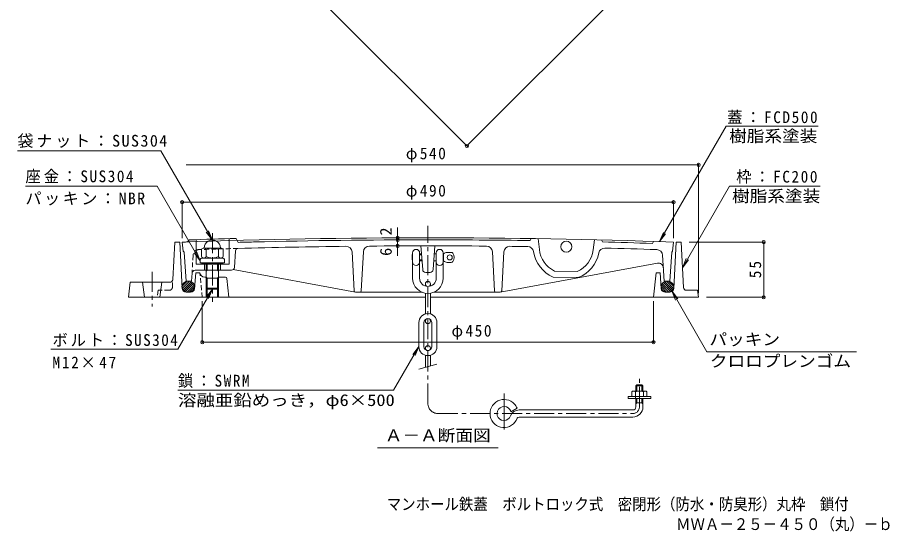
# Model space of a CAD drawing. Units: millimetres, scale not verified. Extents: x -688 to 760, y -541 to 560.
# Drawn here: x -688 to 181, y -541 to -29 of the extents above; entities that cross this region are included whole.
import ezdxf
from ezdxf.enums import TextEntityAlignment as Align

# ---------------------------------------------------------------- set-up
doc = ezdxf.new("R2010")
doc.units = ezdxf.units.MM
doc.header["$LTSCALE"] = 4
doc.header["$PDMODE"] = 32
doc.header["$PDSIZE"] = 3.2
for name, pattern in [('CHAIN1', [8, 5, -1, 1, -1]), ('CHAIN2', [12, 9, -1, 1, -1]), ('DASHED1', [1.8, 1.2, -0.6])]:
    doc.linetypes.add(name, pattern=pattern)
for name, color, linetype, lineweight in [('8-0', 4, 'Continuous', 9), ('8-1', 2, 'Continuous', 9), ('8-2', 3, 'Continuous', 9), ('8-3', 4, 'Continuous', 9), ('8-4', 7, 'Continuous', 9), ('8-5', 7, 'Continuous', 9), ('8-6', 6, 'Continuous', 9)]:
    doc.layers.add(name, color=color, linetype=linetype, lineweight=lineweight)
doc.layers.add('F-5_F-5ﾚｲﾔ', color=2, linetype='Continuous')
doc.styles.add('ＭＳ ゴシック', font='')
doc.styles.get('ＭＳ ゴシック').set_extended_font_data('MS Gothic')

msp = doc.modelspace()

# ---------------------------------------------------------------- linework, layer by layer
at = {"layer": '8-0'}
for p, q in [((-64.663, -396.093), (-71.663, -396.093)), ((-71.663, -401.215), (-71.663, -396.093)), ((-70.663, -401.215), (-70.663, -395.093)), ((-65.662, -395.093), (-64.663, -396.093)), ((-65.662, -401.215), (-65.662, -395.093)), ((-64.663, -401.215), (-64.663, -396.093)), ((-79.413, -408.715), (-79.413, -406.715)), ((-56.912, -406.715), (-79.413, -406.715)), ((-56.912, -408.715), (-79.413, -408.715)), ((-75.663, -406.715), (-75.663, -402.082)), ((-62.163, -401.215), (-74.162, -401.215)), ((-72.162, -408.715), (-72.162, -402.082)), ((-71.663, -417.093), (-71.663, -408.715)), ((-70.663, -413.093), (-70.663, -408.715)), ((-65.662, -413.093), (-65.662, -408.715)), ((-64.663, -417.093), (-64.663, -408.715)), ((-64.163, -406.715), (-64.163, -402.082)), ((-60.662, -406.715), (-60.662, -402.082)), ((-56.912, -408.715), (-56.912, -406.715)), ((-64.663, -413.093), (-71.663, -413.093)), ((-70.663, -413.093), (-71.663, -414.093)), ((-65.662, -413.093), (-64.663, -414.093)), ((-190.205, -418.289), (-196.39, -421.82)), ((-74.663, -420.093), (-188.137, -420.093)), ((-74.663, -427.093), (-188.137, -427.093))]:
    msp.add_line(p, q, dxfattribs=at)
at = {"layer": '8-0', "linetype": 'CHAIN2'}
msp.add_line((-203.162, -403.657), (-203.162, -443.529), dxfattribs=at)
at = {"layer": '8-0'}
msp.add_lwpolyline([(-65.662, -395.093), (-70.663, -395.093), (-71.663, -396.093)], dxfattribs=at)
for centre, radius, start, end in [((-73.913, -403.381), 2.179, 36.58644, 143.41356), ((-68.162, -410.886), 9.671, 65.56723, 114.43282), ((-62.413, -403.381), 2.179, 36.58644, 143.41356), ((-203.162, -423.593), 14, 42.5377, 339.8945), ((-203.162, -423.593), 7, 52.82191, 339.89464), ((-203.162, -423.593), 14, 22.26187, 42.5374), ((-74.663, -417.093), 10, 270, 0), ((-74.663, -417.093), 3, 270, 0), ((-203.162, -423.593), 7, 14.66664, 52.82161), ((-188.137, -429.092), 9, 90, 159.89439), ((-188.137, -429.092), 2, 90, 159.89453)]:
    msp.add_arc(centre, radius, start, end, dxfattribs=at)
at = {"layer": '8-1'}
for p, q in [((-533.535, -289.864), (-531.6, -252.708)), ((-531.6, -252.708), (-526.6, -252.708)), ((-524.29, -298.908), (-526.6, -252.708)), ((-33.91, -298.908), (-31.6, -252.708)), ((-31.6, -252.708), (-26.6, -252.708)), ((-24.248, -297.864), (-26.6, -252.708)), ((-511.816, -299.015), (-510.6, -283.208)), ((-506.6, -283.208), (-510.6, -283.208)), ((-506.595, -283.258), (-506.6, -283.208)), ((-54.1, -307.708), (-51.6, -283.208)), ((-51.6, -283.208), (-47.6, -283.208)), ((-46.384, -299.015), (-47.6, -283.208)), ((-576.1, -292.708), (-577.6, -307.708)), ((-536.531, -292.708), (-576.1, -292.708)), ((-563.6, -292.708), (-561.6, -307.708)), ((-544.601, -292.708), (-546.601, -307.708)), ((-501.625, -287.708), (-500.101, -287.708)), ((-488.101, -287.708), (-481.091, -287.708)), ((-479.6, -289.049), (-477.6, -307.708)), ((-520.295, -302.708), (-515.804, -302.708)), ((-500.101, -297.708), (-500.101, -307.708)), ((-499.101, -298.708), (-499.101, -307.708)), ((-489.101, -298.708), (-489.101, -307.708)), ((-488.101, -297.708), (-488.101, -307.708)), ((-37.905, -302.708), (-42.396, -302.708)), ((-21.252, -300.708), (-10.1, -300.708)), ((-9.1, -307.708), (-10.1, -300.708)), ((-577.6, -307.708), (-281.6, -307.708)), ((-276.6, -307.708), (-9.1, -307.708))]:
    msp.add_line(p, q, dxfattribs=at)
at = {"layer": '8-1', "linetype": 'CHAIN1'}
msp.add_line((-554.1, -282.284), (-554.1, -316.742), dxfattribs=at)
at = {"layer": '8-1', "linetype": 'DASHED1'}
for p, q in [((-504.1, -307.708), (-506.599, -283.216)), ((-533.952, -297.864), (-533.536, -289.864)), ((-548.1, -300.708), (-549.1, -307.708)), ((-536.948, -300.708), (-548.1, -300.708))]:
    msp.add_line(p, q, dxfattribs=at)
at = {"layer": '8-1'}
for centre, radius, start, end in [((-501.625, -282.708), 5, 185.8318, 270), ((-536.531, -289.708), 3, 270, 357.01874), ((-481.091, -289.208), 1.5, 6.1149, 90), ((-520.295, -298.708), 4, 182.86198, 270), ((-515.804, -298.708), 4, 270, 355.60158), ((-42.396, -298.708), 4, 184.39842, 270), ((-37.905, -298.708), 4, 270, 357.13802), ((-21.252, -297.708), 3, 182.98141, 270)]:
    msp.add_arc(centre, radius, start, end, dxfattribs=at)
at = {"layer": '8-1', "linetype": 'DASHED1'}
msp.add_arc((-536.948, -297.708), 3, 270, 357.01866, dxfattribs=at)
at = {"layer": '8-2'}
for p, q in [((-517.351, -250.479), (-517.692, -251.174)), ((-510.35, -250.237), (-510.35, -274.708)), ((-477.35, -249.173), (-477.35, -274.708)), ((-470.35, -248.963), (-468.31, -252.986)), ((-177.094, -251.163), (-176.1, -249.178)), ((-169.1, -249.284), (-167.949, -260.13)), ((-113.1, -250.388), (-114.286, -260.445)), ((-105.113, -252.583), (-106.1, -250.558)), ((-55.084, -254.006), (-54.1, -252.037)), ((-284.312, -280.146), (-286.097, -256.423)), ((-273.893, -280.148), (-272.096, -256.423)), ((-520.35, -291.708), (-522.349, -262.708)), ((-472.158, -277.915), (-471.013, -261.322)), ((-352.679, -301.353), (-354.781, -262.564)), ((-345.522, -301.353), (-343.412, -262.331)), ((-212.679, -301.353), (-214.789, -262.331)), ((-205.521, -301.353), (-203.419, -262.564)), ((-45.059, -265.749), (-43.35, -291.708)), ((-37.85, -291.708), (-35.851, -262.708)), ((-510.35, -274.708), (-477.35, -274.708)), ((-501.85, -274.708), (-501.85, -280.708)), ((-485.85, -274.708), (-485.85, -280.708)), ((-50.131, -273.732), (-207.019, -302.77)), ((-514.328, -283.518), (-514.85, -291.708)), ((-475.15, -280.708), (-511.334, -280.708)), ((-473.405, -280.148), (-351.181, -302.77)), ((-276.88, -282.921), (-281.316, -282.921)), ((-130.221, -281.987), (-152.957, -281.538)), ((-520.35, -291.708), (-514.85, -291.708)), ((-129.081, -288.009), (-154.335, -287.511)), ((-37.85, -291.708), (-43.35, -291.708)), ((-351.181, -302.77), (-347.019, -302.77)), ((-347.019, -302.77), (-284.913, -302.77)), ((-211.181, -302.77), (-273.288, -302.77)), ((-207.019, -302.77), (-211.181, -302.77))]:
    msp.add_line(p, q, dxfattribs=at)
at = {"layer": '8-2', "linetype": 'DASHED1'}
msp.add_line((-513.328, -265.819), (-514.328, -283.518), dxfattribs=at)
at = {"layer": '8-2'}
for points in [[(-524.1, -252.708), (-523.1, -261.708), (-522.35, -262.708)], [(-34.1, -252.708), (-35.1, -261.708), (-35.85, -262.708)]]:
    msp.add_lwpolyline(points, dxfattribs=at)
msp.add_circle((-141.1, -257.281), 5.5, dxfattribs=at)
for centre, radius, start, end in [((-279.1, -7248.42), 7000, 87.99424, 92.00576), ((-519.936, -250.072), 2.5, 271.973, 333.84622), ((-203.85, -9247.019), 9002, 91.69646, 91.99577), ((-279.1, -7248.42), 6998, 90, 91.42466), ((-279.1, -7248.42), 6998, 89.1648, 90), ((-278.85, -7248.421), 7000, 91.973, 92.00576), ((-468.519, -261.494), 2.5, 91.55498, 176.0531), ((-279.1, -7248.42), 6992, 90.66985, 91.55293), ((-279.1, -7248.42), 6998, 91.42466, 91.54937), ((-360.772, -262.897), 6, 3.18419, 90.66985), ((-337.421, -262.663), 6, 90.47833, 176.82425), ((-279.1, -7248.42), 6992, 90, 90.47833), ((-279.1, -7248.42), 6992, 89.52167, 90), ((-220.779, -262.663), 6, 3.17575, 89.52167), ((-197.428, -262.897), 6, 89.33015, 176.81581), ((-279.1, -7248.42), 6992, 89.18441, 89.33015), ((-179.659, -263.127), 6, 8.62108, 89.18441), ((-141.1, -257.281), 27, 186.05598, 243.94961), ((-141.104, -257.277), 27, 293.77096, 353.27217), ((-102.806, -264.644), 6, 88.55397, 169.11133), ((-279.1, -7248.42), 6998, 88.16557, 88.57534), ((-279.1, -7248.42), 6992, 88.12928, 88.55397), ((-51.046, -266.143), 6, 3.7664, 88.12928), ((-141.1, -257.281), 33, 188.62108, 246.35628), ((-141.104, -257.277), 33, 291.36643, 349.11133), ((-475.15, -277.708), 3, 270, 356.0531), ((-49.221, -278.649), 5, 3.7664, 100.48593), ((-511.334, -283.708), 3, 90, 176.35318), ((-281.316, -279.921), 3, 184.33127, 270), ((-276.88, -279.921), 3, 270, 355.69797), ((-351.181, -301.27), 1.5, 183.18431, 270), ((-347.019, -301.27), 1.5, 270, 356.82413), ((-211.181, -301.27), 1.5, 183.17587, 270), ((-207.019, -301.27), 1.5, 270, 356.81569)]:
    msp.add_arc(centre, radius, start, end, dxfattribs=at)
at = {"layer": '8-2', "linetype": 'DASHED1'}
for centre, radius, start, end in [((-507.337, -266.158), 6, 91.87427, 176.76367), ((-278.85, -7248.421), 6992, 91.55498, 91.87427)]:
    msp.add_arc(centre, radius, start, end, dxfattribs=at)
at = {"layer": '8-3', "linetype": 'CHAIN1'}
for p, q in [((-279.1, -413.593), (-279.1, -236.52)), ((-494.1, -243.82), (-494.1, -312.115)), ((-68.162, -417.093), (-68.162, -387.605)), ((-269.1, -423.593), (-74.663, -423.593))]:
    msp.add_line(p, q, dxfattribs=at)
at = {"layer": '8-3', "color": 2}
for p, q in [((-505.05, -260.023), (-505.05, -267.194)), ((-485.6, -258.608), (-502.6, -258.608)), ((-500.099, -260.022), (-500.099, -267.195)), ((-488.1, -260.022), (-488.1, -267.194)), ((-483.15, -260.023), (-483.15, -267.194))]:
    msp.add_line(p, q, dxfattribs=at)
at = {"layer": '8-3'}
for p, q in [((-483.6, -268.608), (-504.6, -268.608)), ((-294.85, -265.421), (-294.35, -264.921)), ((-294.85, -265.421), (-294.85, -270.421)), ((-294.85, -265.421), (-294.35, -265.421)), ((-294.35, -263.421), (-294.35, -288.671)), ((-287.35, -263.421), (-287.35, -288.671)), ((-287.35, -264.421), (-285.498, -264.421)), ((-287.35, -265.421), (-285.423, -265.421)), ((-272.706, -264.421), (-270.85, -264.421)), ((-270.85, -263.421), (-270.85, -288.671)), ((-263.85, -263.421), (-263.85, -288.671)), ((-263.85, -264.421), (-263.421, -264.421)), ((-263.421, -264.421), (-263.421, -271.421)), ((-259.85, -262.921), (-255.792, -262.921)), ((-506.1, -270.108), (-506.1, -273.408)), ((-506.1, -273.408), (-482.1, -273.408)), ((-500.101, -298.694), (-500.101, -274.708)), ((-499.101, -280.695), (-499.101, -274.708)), ((-489.101, -280.694), (-489.101, -274.708)), ((-488.101, -298.694), (-488.101, -274.708)), ((-482.1, -270.108), (-482.1, -273.408)), ((-294.85, -270.421), (-294.35, -270.921)), ((-294.85, -270.421), (-294.35, -270.421)), ((-287.35, -270.421), (-285.044, -270.421)), ((-287.35, -271.421), (-284.968, -271.421)), ((-273.232, -271.421), (-270.85, -271.421)), ((-263.85, -271.421), (-263.421, -271.421)), ((-259.85, -272.921), (-255.792, -272.921)), ((-488.101, -280.695), (-500.101, -280.695)), ((-499.101, -280.695), (-500.101, -281.695)), ((-489.1, -280.695), (-488.1, -281.695)), ((-499.101, -288.695), (-500.101, -287.694)), ((-488.101, -288.695), (-500.101, -288.695)), ((-499.101, -299.695), (-499.101, -288.695)), ((-489.101, -299.695), (-489.101, -288.695)), ((-489.1, -288.695), (-488.1, -287.694)), ((-281.6, -294.421), (-281.6, -296.533)), ((-276.6, -294.421), (-276.6, -296.533)), ((-489.101, -299.695), (-499.101, -299.695)), ((-489.101, -299.695), (-488.101, -298.694)), ((-281.6, -303.715), (-281.6, -324.275)), ((-276.6, -303.715), (-276.6, -324.275)), ((-281.6, -331.421), (-281.6, -329.799)), ((-276.6, -331.421), (-276.6, -329.799)), ((-288.1, -332.921), (-288.1, -356.921)), ((-283.1, -332.921), (-283.1, -356.921)), ((-275.1, -332.921), (-275.1, -356.921)), ((-270.1, -332.921), (-270.1, -356.921)), ((-281.6, -358.421), (-281.6, -360.044)), ((-276.6, -358.421), (-276.6, -360.044)), ((-281.6, -377.591), (-281.6, -365.567)), ((-276.6, -376.251), (-276.6, -365.567)), ((-288.1, -379.333), (-270.1, -374.51))]:
    msp.add_line(p, q, dxfattribs=at)
msp.add_lwpolyline([(-488.101, -298.694), (-500.101, -298.694), (-499.101, -299.695)], dxfattribs=at)
for centre in [(-257.35, -267.921), (-279.1, -294.421), (-279.1, -331.421), (-279.1, -358.421)]:
    msp.add_circle(centre, 2.5, dxfattribs=at)
at = {"layer": '8-3', "color": 2}
for centre, radius, start, end in [((-502.574, -261.48), 2.873, 30.49951, 149.50049), ((-494.1, -272.041), 13.433, 63.46959, 116.53041), ((-485.625, -261.48), 2.873, 30.49951, 149.50049), ((-502.575, -265.736), 2.873, 210.49951, 329.50049), ((-494.1, -255.176), 13.433, 243.46959, 296.53041), ((-485.626, -265.736), 2.873, 210.49951, 329.50049)]:
    msp.add_arc(centre, radius, start, end, dxfattribs=at)
at = {"layer": '8-3'}
for centre, radius, start, end in [((-290.85, -263.421), 3.5, 0, 180), ((-267.35, -263.421), 3.5, 0, 180), ((-504.6, -270.108), 1.5, 90, 180), ((-483.6, -270.108), 1.5, 0, 90), ((-259.85, -267.921), 5, 90, 135.57204), ((-255.792, -264.921), 2, 34.84969, 90), ((-260.1, -267.921), 7.25, 325.15024, 34.84976), ((-290.85, -272.421), 3.5, 180, 0), ((-267.35, -272.421), 3.5, 180, 0), ((-259.85, -267.921), 5, 224.42796, 270), ((-255.792, -270.921), 2, 270, 325.15031), ((-279.1, -288.671), 15.25, 180, 0), ((-279.1, -288.671), 8.25, 180, 0), ((-279.1, -332.921), 9, 0, 180), ((-279.1, -332.921), 4, 0, 180), ((-279.1, -356.921), 9, 180, 0), ((-279.1, -356.921), 4, 180, 0)]:
    msp.add_arc(centre, radius, start, end, dxfattribs=at)
at = {"layer": '8-3', "linetype": 'CHAIN1'}
for centre, radius, start, end in [((-269.1, -413.593), 10, 180, 270), ((-74.663, -417.093), 6.5, 270, 0)]:
    msp.add_arc(centre, radius, start, end, dxfattribs=at)
at = {"layer": '8-3', "color": 2}
msp.add_ellipse((-494.1, -258.608), major_axis=(8.25, 0), ratio=0.9696, start_param=6.2831853, end_param=9.424778, dxfattribs=at)
at = {"layer": '8-4'}
for p, q in [((-240.19, -156.869), (148.719, 232.04)), ((-239.341, -157.717), (-467.898, 70.839)), ((-9.1, -175.712), (-520.247, -175.712)), ((-9.1, -175.112), (-9.1, -303.708)), ((-524.1, -212.254), (-524.1, -248.707)), ((-34.1, -212.854), (-524.1, -212.854)), ((-34.1, -212.254), (-34.1, -248.707)), ((-309.268, -248.485), (-309.268, -238.097)), ((-309.268, -250.486), (-309.268, -248.486)), ((-309.268, -256.485), (-309.268, -250.485)), ((-309.268, -256.485), (-309.268, -266.426)), ((56.991, -252.708), (-18.6, -252.708)), ((55.791, -252.708), (55.791, -307.708)), ((-504.1, -353.105), (-504.1, -311.708)), ((-54.1, -353.105), (-54.1, -311.708)), ((56.991, -307.708), (-1.1, -307.708)), ((-54.1, -352.505), (-504.1, -352.505))]:
    msp.add_line(p, q, dxfattribs=at)
for p in [(-240.19, -156.869), (-9.1, -175.712), (-524.1, -212.854), (-34.1, -212.854), (-309.268, -248.485), (-309.268, -250.485), (55.791, -252.708), (-309.268, -256.485), (55.791, -307.708), (-504.1, -352.505), (-54.1, -352.505)]:
    msp.add_point(p, dxfattribs=at)
at = {"layer": '8-5'}
for p, q in [((110.287, -137.129), (18.39, -137.129)), ((-688.48, -161.617), (-545.48, -161.617)), ((-494.1, -250.609), (-545.48, -161.617)), ((-680.453, -196.995), (-548.971, -196.995)), ((-506.101, -271.248), (-548.971, -196.995)), ((112.222, -196.996), (21.747, -196.996)), ((-494.1, -250.609), (-500.188, -242.676)), ((-494.1, -250.609), (-497.927, -241.37)), ((-48.059, -252.223), (-41.972, -244.289)), ((-506.101, -271.248), (-512.188, -263.315)), ((-506.101, -271.248), (-509.927, -262.01)), ((-25.261, -278.417), (-19.174, -270.484)), ((-494.101, -299.694), (-500.188, -307.628)), ((-35.96, -301.322), (-29.873, -309.256)), ((-35.96, -301.322), (-32.134, -310.561)), ((-0.787, -362.245), (-35.96, -301.322)), ((-655.067, -359.294), (-528.51, -359.294)), ((-288.1, -356.684), (-294.188, -364.617)), ((148.203, -362.245), (-0.787, -362.245)), ((-313.373, -400.457), (-528.373, -400.457)), ((-329.3, -457.769), (-208.9, -457.769))]:
    msp.add_line(p, q, dxfattribs=at)
for points in [[(18.39, -137.129), (-48.059, -252.223), (-44.233, -242.984)], [(21.747, -196.996), (-25.261, -278.417), (-21.434, -269.178)], [(-528.51, -359.294), (-494.101, -299.694), (-497.927, -308.933)], [(-313.373, -400.457), (-288.1, -356.684), (-291.927, -365.923)]]:
    msp.add_lwpolyline(points, dxfattribs=at)
at = {"layer": '8-6'}
for p, q in [((-504.65, -273.708), (-483.55, -273.708)), ((-524.374, -297.092), (-519.064, -291.782)), ((-524.066, -298.905), (-516.948, -291.788)), ((-523.304, -300.265), (-515.286, -292.247)), ((-522.24, -301.323), (-513.926, -293.009)), ((-520.906, -302.11), (-512.836, -294.04)), ((-519.276, -302.601), (-512.043, -295.368)), ((-38.925, -302.601), (-46.157, -295.368)), ((-37.294, -302.11), (-45.364, -294.04)), ((-35.96, -301.323), (-44.274, -293.009)), ((-34.896, -300.265), (-42.915, -292.247)), ((-34.135, -298.905), (-41.252, -291.788)), ((-33.827, -297.092), (-39.137, -291.782)), ((-517.217, -302.664), (-511.678, -297.124)), ((-40.983, -302.664), (-46.523, -297.124))]:
    msp.add_line(p, q, dxfattribs=at)
for points in [[(-504.65, -273.408), (-504.65, -273.708), (-503.6, -274.708), (-484.6, -274.708)], [(-483.55, -273.408), (-483.55, -273.708), (-484.6, -274.708)]]:
    msp.add_lwpolyline(points, dxfattribs=at)
for centre, major_axis in [((-518.026, -297.208), (6.349, 0)), ((-40.174, -297.208), (-6.349, 0))]:
    msp.add_ellipse(centre, major_axis=major_axis, ratio=0.8663, dxfattribs=at)

# ---------------------------------------------------------------- texts
at = {"layer": '8-4', "color": 2, "style": 'ＭＳ ゴシック'}
for s, p in [('2', (-311.668, -246.097)), ('6', (-311.668, -266.426))]:
    msp.add_text(s, height=11.73, rotation=90, dxfattribs=at).set_placement(p, align=Align.BOTTOM_LEFT)
at = {"layer": '8-4', "color": 2, "char_height": 11.73, "attachment_point": 7, "style": 'ＭＳ ゴシック'}
for s, insert in [('\\T1.21;\\W0.95;φ540', (-301.101, -173.312)), ('\\T1.21;\\W0.95;φ490', (-301.1, -210.454)), ('\\T1.21;\\W0.95;φ450', (-255.546, -350.095))]:
    msp.add_mtext(s, dxfattribs=dict(at, insert=insert))
at = {"layer": '8-4', "color": 2, "insert": (53.391, -288.708), "char_height": 11.73, "attachment_point": 7, "rotation": 90, "style": 'ＭＳ ゴシック'}
msp.add_mtext('\\T1.27;\\W0.95;55', dxfattribs=at)
at = {"layer": '8-5', "color": 2, "style": 'ＭＳ ゴシック'}
for s, width, p in [('樹脂系塗装', 1.1, (21.321, -156.329)), ('樹脂系塗装', 1.1, (24.222, -216.196)), ('パッキン', 1.1, (1.687, -359.045)), ('クロロプレンゴム', 1.1, (2.102, -380.645)), ('溶融亜鉛めっき，φ6×500', 1.15, (-528.373, -419.657)), ('Ａ－Ａ断面図', 1.1, (-322.1, -454.769))]:
    msp.add_text(s, height=11.73, dxfattribs=dict(at, width=width)).set_placement(p, align=Align.BOTTOM_LEFT)
at = {"layer": '8-5', "color": 2, "char_height": 11.73, "attachment_point": 7, "style": 'ＭＳ ゴシック'}
for s, insert in [('\\T1.21;\\W0.95;蓋：FCD500', (19.356, -134.729)), ('\\T1.18;袋ナット：SUS304', (-688.48, -158.817)), ('\\T1.2;\\W0.95;座金：SUS304', (-680.453, -194.195)), ('\\T1.21;\\W0.95;枠：FC200', (28.38, -194.596)), ('\\T1.16;パッキン：NBR', (-680.453, -216.195)), ('\\T1.19;\\W0.95;ボルト：SUS304', (-653.51, -356.894)), ('\\T1.23;\\W0.95;M12×47', (-653.51, -378.494)), ('\\T1.2;\\W0.95;鎖：SWRM', (-528.373, -398.057))]:
    msp.add_mtext(s, dxfattribs=dict(at, insert=insert))
at = {"layer": 'F-5_F-5ﾚｲﾔ', "style": 'ＭＳ ゴシック', "width": 0.9}
for s, p in [('マンホール鉄蓋\u3000ボルトロック式\u3000密閉形（防水・防臭形）丸枠\u3000鎖付', (-320.169, -523.319)), ('ＭＷＡ－２５－４５０（丸）－ｂ', (-31.601, -543.277))]:
    msp.add_text(s, height=11.73, dxfattribs=at).set_placement(p, align=Align.BOTTOM_LEFT)

doc.saveas('drawing.dxf')
